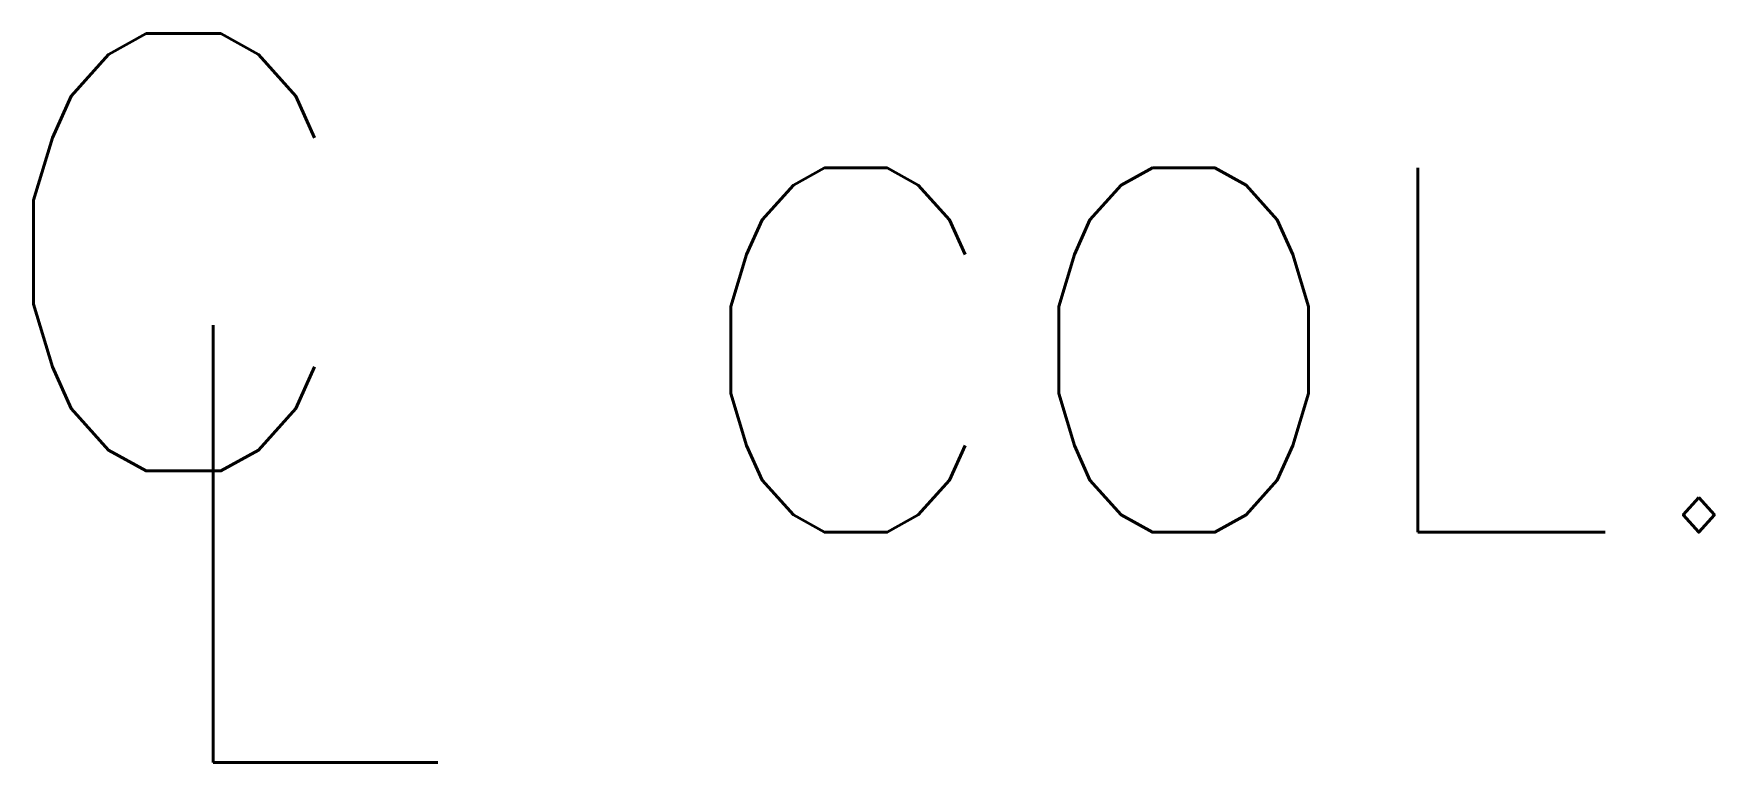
# Model space of a CAD drawing. Extents: x -1 to 10.6, y -1.4 to 3.6.
import ezdxf
from ezdxf.enums import TextEntityAlignment as Align

# ---------------------------------------------------------------- set-up
doc = ezdxf.new("R2010")
doc.units = 0
doc.header["$LTSCALE"] = 10
doc.layers.get('0').update_dxf_attribs({"linetype": 'CONTINUOUS'})
doc.styles.add('HEL_sym', font='romans.shx')

msp = doc.modelspace()

# ---------------------------------------------------------------- texts
at = {"style": 'HEL_sym'}
for s, p in [('C', (0, 0.604)), ('L', (0.846, -1.396))]:
    msp.add_text(s, height=3, dxfattribs=at).set_placement(p, align=Align.CENTER)
msp.add_attdef('COL.', (3.5, 0.183), 'COL.', height=2.5, dxfattribs=at)

doc.saveas('drawing.dxf')
